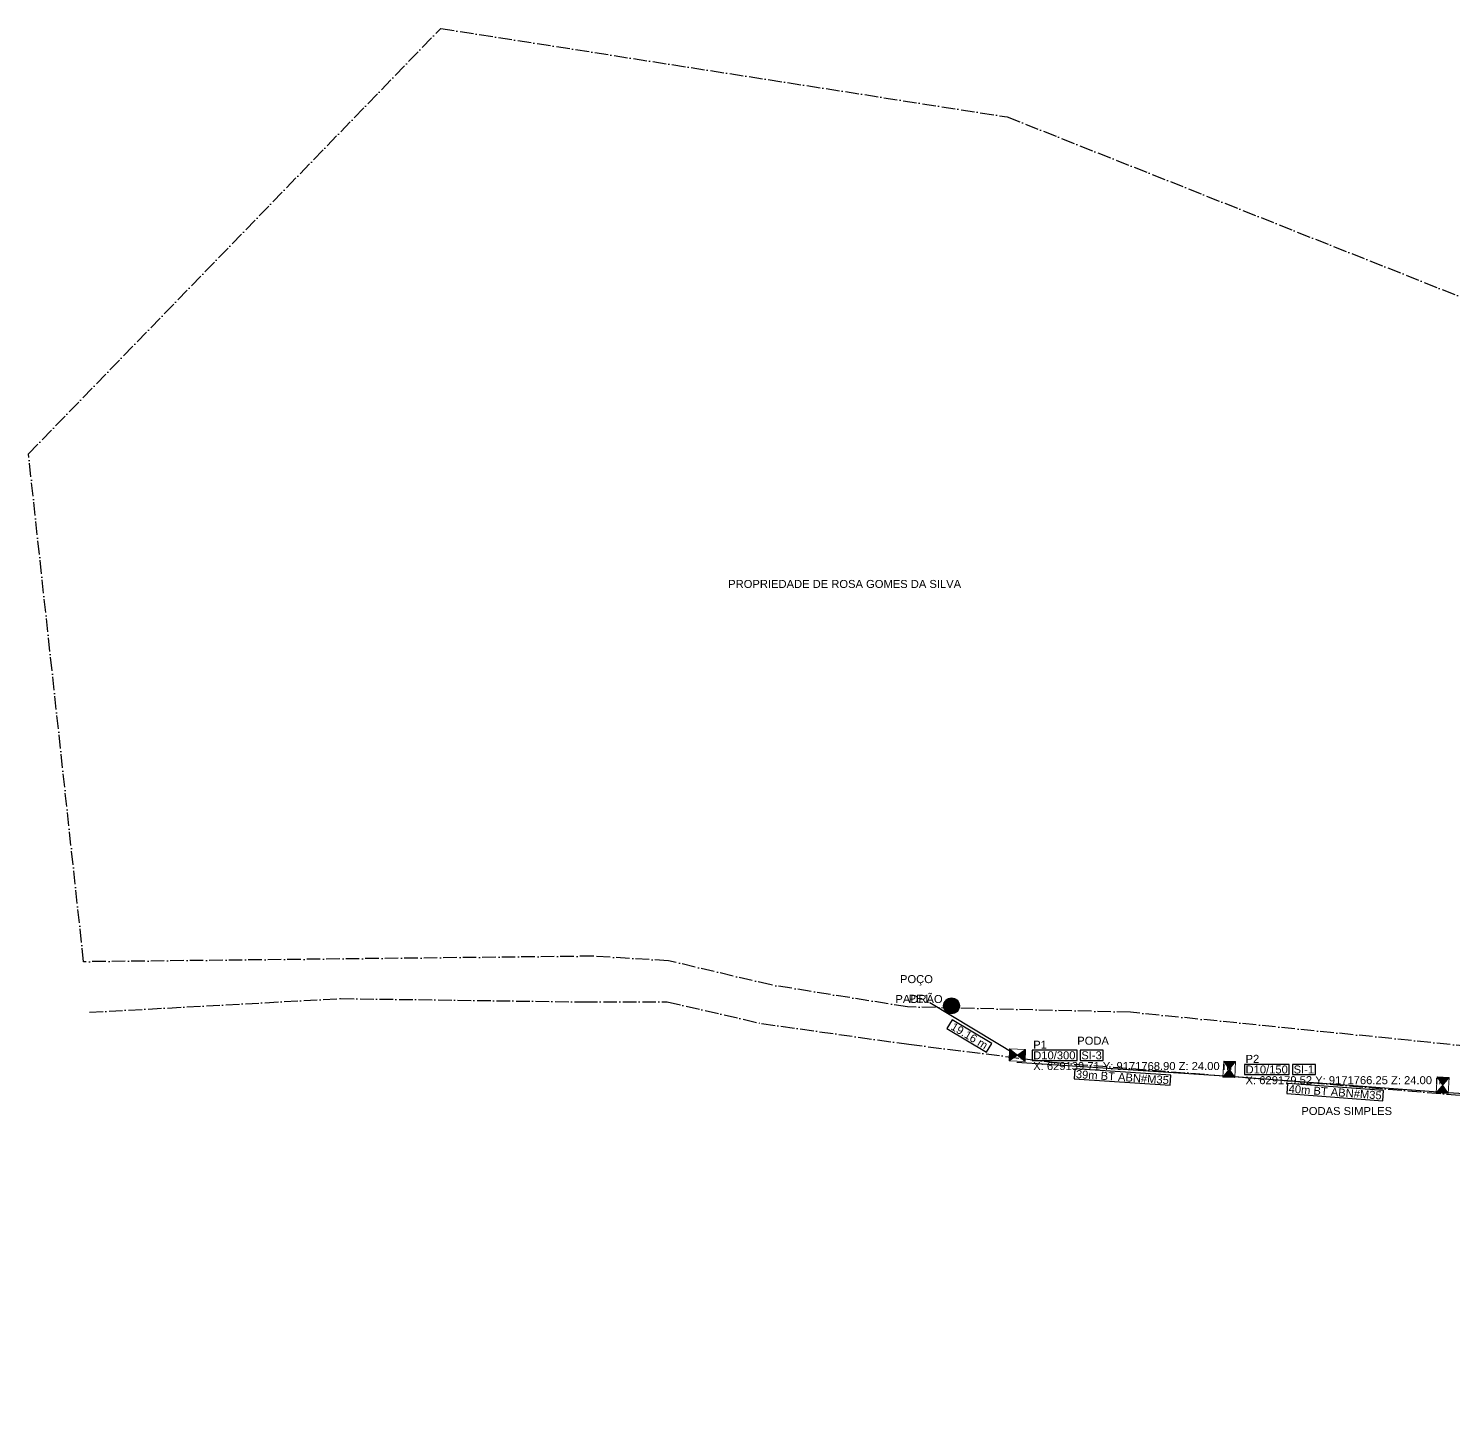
# Model space of a CAD drawing. Header units: metres. Extents: x 628954 to 629570, y 9171611 to 9171961.
# Drawn here: x 628954.4 to 629221.5, y 9171700.3 to 9171961.3 of the extents above; entities that cross this region are included whole.
import ezdxf
from ezdxf.enums import TextEntityAlignment as Align

# ---------------------------------------------------------------- set-up
doc = ezdxf.new("R2010")
doc.units = ezdxf.units.M
doc.linetypes.add('DASHDOT', pattern=[3.556, 2.54, -0.508, 0, -0.508])
for name, color, linetype in [('CERCA', 8, 'DASHDOT'), ('PONTO DE ENTREGA', 8, 'CONTINUOUS'), ('PONTO FOTO', 4, 'CONTINUOUS'), ('POSTE', 3, 'CONTINUOUS'), ('Poste dt', 3, 'Continuous'), ('REDE SECUNDARIA - Instalar', 5, 'CONTINUOUS'), ('TEXTOS A IMPLANTAR', 1, 'CONTINUOUS'), ('TEXTOS MAPA', 8, 'CONTINUOUS')]:
    doc.layers.add(name, color=color, linetype=linetype)
doc.styles.add('ARIAL', font='arial.ttf')

# ---------------------------------------------------------------- blocks, each defined once
blk = doc.blocks.new('dtp')
at = {"linetype": 'Continuous', "lineweight": 0, "ltscale": 0.01}
h = blk.add_hatch(color=0, dxfattribs=at)
h.paths.add_polyline_path([(-1.12, 1.5), (0, 0), (1.12, 1.5)])
h.paths.add_polyline_path([(-1.12, -1.5), (1.12, -1.5), (0, 0)])
at = {"color": 0, "lineweight": 0}
for p, q in [((-1.12, -1.5), (1.12, 1.5)), ((-1.12, 1.5), (1.12, -1.5)), ((1.12, 1.5), (-1.12, 1.5)), ((-1.12, 1.5), (-1.12, -1.5)), ((1.12, -1.5), (1.12, 1.5)), ((-1.12, -1.5), (1.12, -1.5))]:
    blk.add_line(p, q, dxfattribs=at)
blk = doc.blocks.new('PosteDtProjetado')
at = {"layer": 'Poste dt', "rotation": 180}
blk.add_blockref('dtp', (-0.05948, 0.026162), dxfattribs=at)
at = {"layer": 'poste', "ltscale": 0.01}
for tag, p in [('MODELO', (-3.273471, 2.731691)), ('COD', (1.964351, -1.493983))]:
    blk.add_attdef(tag, p, '', height=1.6, dxfattribs=at)
blk = doc.blocks.new('PontoEntrega', base_point=(8.56, 3.62))
h = blk.add_hatch(color=1)
h.dxf.hatch_style = 1
h.paths.add_polyline_path([(14.13, 3.03, 1), (11.17, 3.03, 1)])
at = {"color": 1}
blk.add_circle((12.65, 3.03), 1.48, dxfattribs=at)

msp = doc.modelspace()

# ---------------------------------------------------------------- linework, layer by layer
at = {"layer": 'CERCA'}
for points in [[(629249.97, 9171768), (629160.94, 9171776.99), (629119.13, 9171777.98), (629093.59, 9171782.09), (629074.34, 9171786.63), (629060.24, 9171787.49), (628964.69, 9171786.44), (628954.36, 9171881.6), (629031.64, 9171961.3), (629137.84, 9171944.74), (629231.98, 9171907.4)], [(628965.81, 9171776.98), (629012.87, 9171779.54), (629058.48, 9171778.91), (629074.08, 9171778.95), (629091.8, 9171774.86), (629119.38, 9171770.98), (629146.77, 9171767.55), (629191.06, 9171764.1), (629227.38, 9171761.04), (629256.21, 9171759.55), (629294.78, 9171757.71), (629346.53, 9171752.98), (629389.36, 9171748.58), (629440.21, 9171740.81), (629454.08, 9171733.72), (629470.57, 9171722.68), (629476.58, 9171713.36), (629479.19, 9171700.3)]]:
    msp.add_lwpolyline(points, dxfattribs=at)
at = {"layer": 'PONTO DE ENTREGA'}
msp.add_line((629139.71, 9171768.9), (629123.31, 9171778.77), dxfattribs=at)
msp.add_lwpolyline([(629126.54, 9171773.96), (629133.95, 9171769.51), (629134.93, 9171771.14), (629127.52, 9171775.59), (629126.54, 9171773.96)], close=True, dxfattribs=at)
at = {"layer": 'REDE SECUNDARIA - Instalar'}
for points in [[(629139.63, 9171767.65), (629179.44, 9171765.01)], [(629179.43, 9171765.01), (629219.43, 9171762.03)], [(629219.44, 9171762.03), (629259.33, 9171759.55)]]:
    msp.add_lwpolyline(points, dxfattribs=at)
at = {"layer": 'TEXTOS A IMPLANTAR'}
for points in [[(629142.51, 9171767.95), (629150.92, 9171767.95), (629150.92, 9171769.85), (629142.51, 9171769.85), (629142.51, 9171767.95)], [(629151.52, 9171767.95), (629155.8, 9171767.95), (629155.8, 9171769.85), (629151.52, 9171769.85), (629151.52, 9171767.95)], [(629150.37, 9171764.48), (629168.37, 9171763.29), (629168.5, 9171765.18), (629150.5, 9171766.38), (629150.37, 9171764.48)], [(629182.32, 9171765.3), (629190.72, 9171765.3), (629190.72, 9171767.2), (629182.32, 9171767.2), (629182.32, 9171765.3)], [(629191.32, 9171765.3), (629195.6, 9171765.3), (629195.6, 9171767.2), (629191.32, 9171767.2), (629191.32, 9171765.3)], [(629190.25, 9171761.75), (629208.24, 9171760.41), (629208.38, 9171762.3), (629190.39, 9171763.64), (629190.25, 9171761.75)]]:
    msp.add_lwpolyline(points, close=True, dxfattribs=at)

# ---------------------------------------------------------------- block references
for p, rotation in [((629139.71, 9171768.9), 267.6383182992436), ((629179.52, 9171766.25), 357.3170915384436), ((629219.52, 9171763.28), 356.45009564526293)]:
    msp.add_blockref('PosteDtProjetado', p, dxfattribs=dict(rotation=rotation))
at = {"layer": 'PONTO DE ENTREGA'}
msp.add_blockref('PontoEntrega', (629123.31, 9171778.77), dxfattribs=at)

# ---------------------------------------------------------------- texts
at = {"style": 'Arial'}
for s, p in [('X: 629139.71 Y: 9171768.90 Z: 24.00 m', (629142.71, 9171766.9)), ('X: 629179.52 Y: 9171766.25 Z: 24.00 m', (629182.52, 9171764.25))]:
    msp.add_text(s, height=1.5, dxfattribs=at).set_placement(p, align=Align.MIDDLE_LEFT)
at = {"layer": 'PONTO DE ENTREGA', "style": 'Arial'}
msp.add_text('PE1', height=1.5, dxfattribs=at).set_placement((629123.31, 9171778.77), align=Align.RIGHT)
at = {"layer": 'PONTO DE ENTREGA', "insert": (629130.74, 9171772.55), "char_height": 1.5, "attachment_point": 5, "rotation": 328.9725, "style": 'Arial'}
msp.add_mtext('19.16 m', dxfattribs=at)
at = {"layer": 'PONTO FOTO', "style": 'Arial'}
for s, p in [('P1', (629142.71, 9171770.9)), ('P2', (629182.52, 9171768.25))]:
    msp.add_text(s, height=1.5, dxfattribs=at).set_placement(p, align=Align.MIDDLE_LEFT)
at = {"layer": 'TEXTOS A IMPLANTAR', "char_height": 1.5, "attachment_point": 4, "style": 'Arial'}
for s, insert in [('D10/300', (629142.71, 9171768.9)), ('SI-3', (629151.72, 9171768.9)), ('D10/150', (629182.52, 9171766.25)), ('SI-1', (629191.52, 9171766.25))]:
    msp.add_mtext(s, dxfattribs=dict(at, insert=insert))
at = {"layer": 'TEXTOS A IMPLANTAR', "char_height": 1.5, "attachment_point": 2, "style": 'Arial'}
for s, insert, rotation in [('39m BT ABN#M35', (629159.48, 9171765.58), 356.1963), ('40m BT ABN#M35', (629199.37, 9171762.77), 355.7439)]:
    msp.add_mtext(s, dxfattribs=dict(at, insert=insert, rotation=rotation))
at = {"layer": 'TEXTOS MAPA', "true_color": 0x2196f3, "style": 'Arial'}
msp.add_text('PROPRIEDADE DE ROSA GOMES DA SILVA ', height=1.5, dxfattribs=at).set_placement((629107.65, 9171857.23), align=Align.MIDDLE_CENTER)
at = {"layer": 'TEXTOS MAPA', "true_color": 0xf44336, "style": 'Arial'}
for s, p in [('POÇO ', (629121.11, 9171783.19)), ('PADRÃO ', (629121.59, 9171779.46))]:
    msp.add_text(s, height=1.5, dxfattribs=at).set_placement(p, align=Align.MIDDLE_CENTER)
at = {"layer": 'TEXTOS MAPA', "true_color": 0x4caf50, "style": 'Arial'}
for s, p in [('PODA ', (629154.22, 9171771.65)), ('PODAS SIMPLES ', (629201.77, 9171758.48))]:
    msp.add_text(s, height=1.5, dxfattribs=at).set_placement(p, align=Align.MIDDLE_CENTER)

doc.saveas('drawing.dxf')
